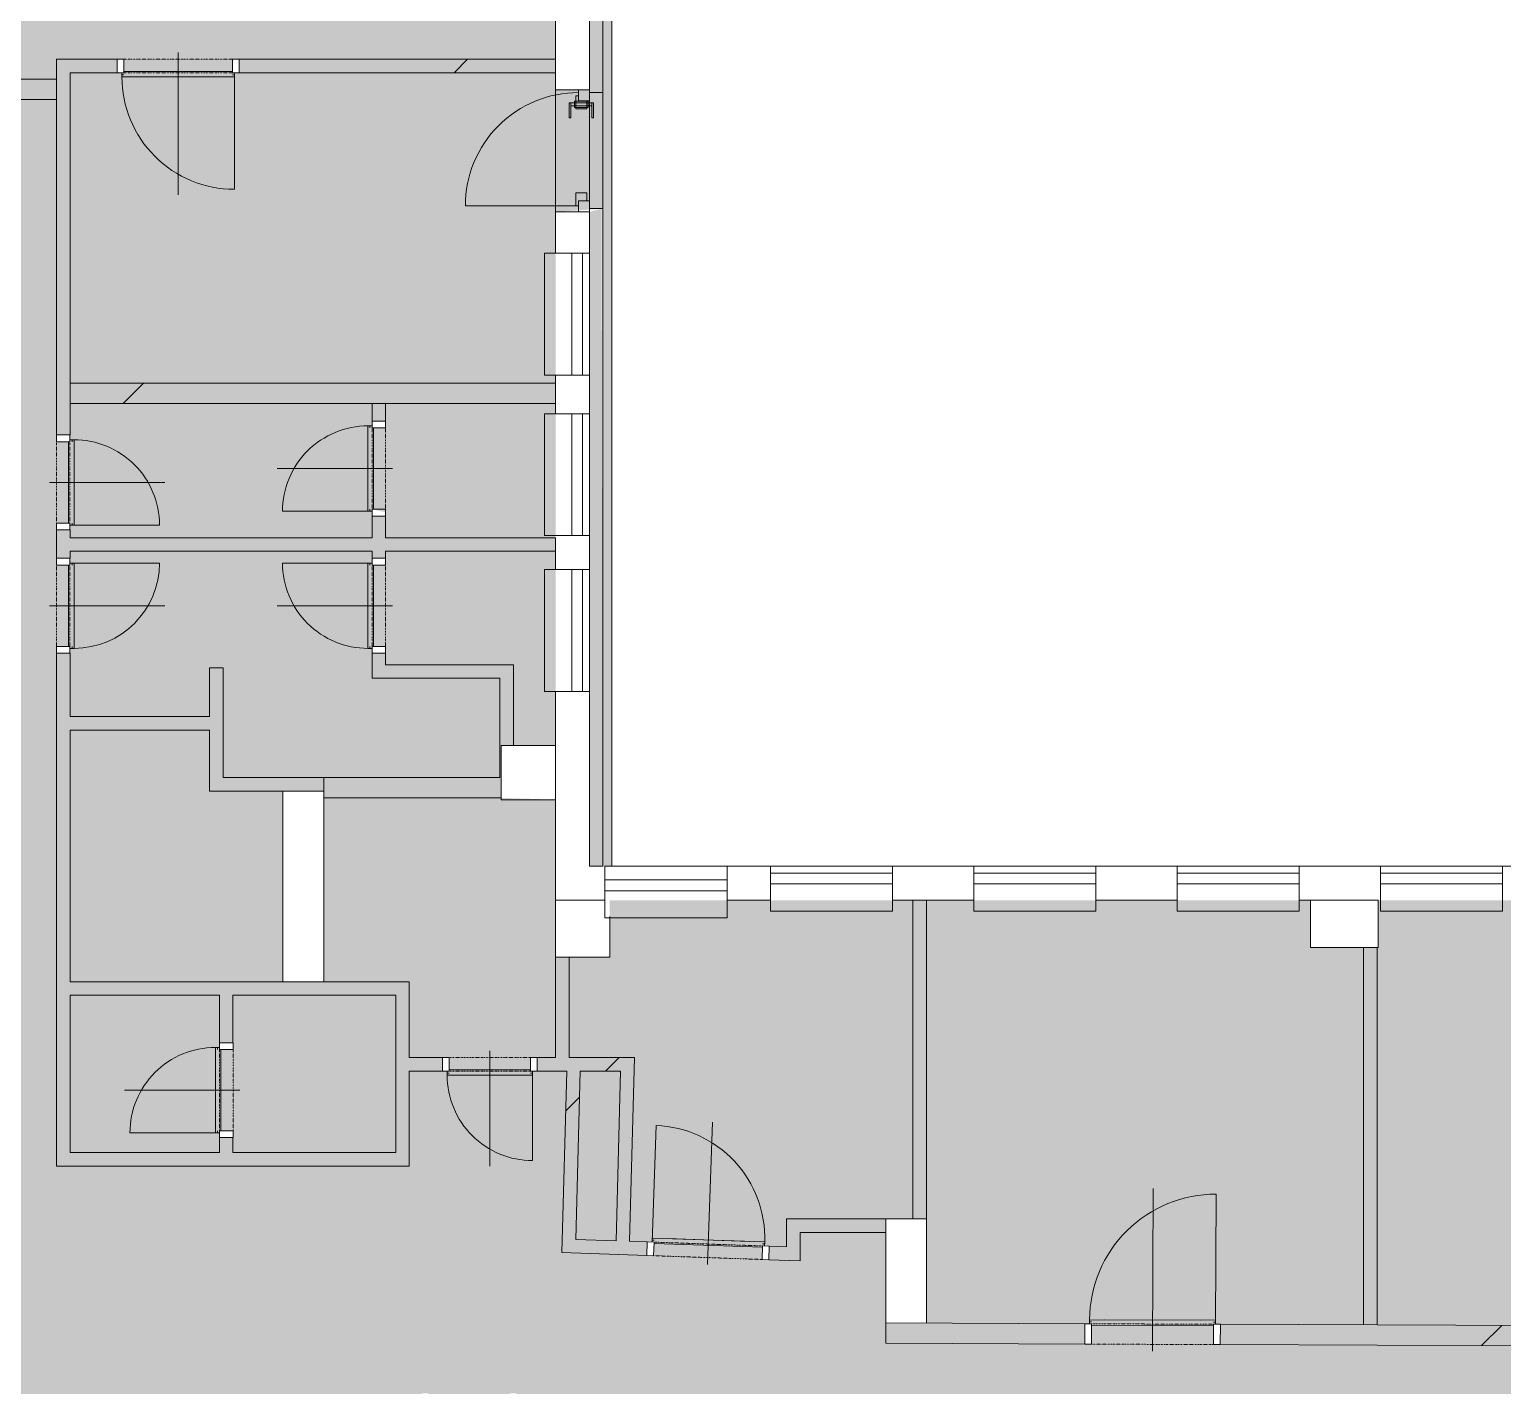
# Model space of a CAD drawing. Header units: millimetres. Extents: x 48671 to 278361, y -45352 to 20466.
# Drawn here: x 148075 to 158940, y -21166 to -11160 of the extents above; entities that cross this region are included whole.
import ezdxf

# ---------------------------------------------------------------- set-up
doc = ezdxf.new("R2010")
doc.units = ezdxf.units.MM
doc.linetypes.add('Čerchovaná se dvěma tečkami', pattern=[2.59, 1, -0.53, 0, -0.53, 0, -0.53])
for name, color, linetype, lineweight in [('A-DETL-GENF', 92, 'Continuous', 13), ('A-DETL-THIN', 151, 'Continuous', 13), ('A-DOOR', 31, 'Continuous', 13), ('A-DOOR-FRAM', 31, 'Continuous', 25), ('A-FLOR', 192, 'Continuous', 13), ('A-FLOR-HRAL', 11, 'Continuous', 13), ('A-GENM', 13, 'Continuous', 13), ('A-GLAZ', 151, 'Continuous', 13), ('A-GLAZ-SILL', 1, 'Continuous', 13), ('A-WALL', 113, 'Continuous', 13), ('A-WALL-PATT', 111, 'Continuous', 35), ('S-COLS', 52, 'Continuous', 13)]:
    doc.layers.add(name, color=color, linetype=linetype, lineweight=lineweight)
pattern_1 = [(45, (128744.6, 0), (-4242.6, 4242.6), [])]

# ---------------------------------------------------------------- blocks, each defined once
blk = doc.blocks.new('DVERE_1k_oblozka - DD03_01_800x1970_koupelna-1549498-Mapka _ závislý 4')
at = {"layer": 'A-DOOR', "lineweight": 9}
for p, q in [((-415, 47), (-415, 907)), ((0, -103), (0, 947)), ((-400, 47), (-450, 47)), ((-450, 47), (-450, -53)), ((415, 77), (-415, 77)), ((-415, 77), (-415, 62)), ((-415, 62), (-400, 62)), ((-400, -53), (-400, 47)), ((-400, 37), (400, 37)), ((305, 77), (-305, 77)), ((400, 62), (415, 62)), ((450, 47), (400, 47)), ((400, 47), (400, -53)), ((415, 62), (415, 77)), ((415, 77), (415, 47)), ((450, -53), (450, 47)), ((-450, -53), (-400, -53)), ((400, -53), (450, -53))]:
    blk.add_line(p, q, dxfattribs=at)
at = {"layer": 'A-DOOR', "linetype": 'Čerchovaná se dvěma tečkami', "lineweight": 9}
for p, q in [((-400, 47), (400, 47)), ((-400, -53), (400, -53))]:
    blk.add_line(p, q, dxfattribs=at)
at = {"layer": 'A-DOOR', "lineweight": 9}
blk.add_arc((-415, 77), 830, 360, 90, dxfattribs=at)
at = {"layer": 'A-DOOR-FRAM', "lineweight": 9}
for p, q in [((-400, 47), (-450, 47)), ((-400, -53), (-400, 47)), ((400, 47), (400, -53)), ((400, 47), (450, 47)), ((-450, -53), (-400, -53)), ((450, -53), (400, -53))]:
    blk.add_line(p, q, dxfattribs=at)
blk = doc.blocks.new('DVERE_1k_oblozka - DD03_01_900x1970_koupelna-1549502-Mapka _ závislý 4')
at = {"layer": 'A-DOOR', "lineweight": 9}
for p, q in [((0, 128), (0, -1072)), ((-500, 78), (-450, 78)), ((-500, -72), (-500, 78)), ((-450, 78), (-450, -72)), ((450, 78), (500, 78)), ((450, -72), (450, 78)), ((500, 78), (500, -72)), ((-450, -72), (-500, -72)), ((-465, -72), (-465, -1032)), ((-465, -87), (-450, -87)), ((-465, -102), (-465, -87)), ((465, -102), (-465, -102)), ((-450, -62), (450, -62)), ((355, -102), (-355, -102)), ((500, -72), (450, -72)), ((450, -87), (465, -87)), ((465, -102), (465, -72)), ((465, -87), (465, -102))]:
    blk.add_line(p, q, dxfattribs=at)
at = {"layer": 'A-DOOR', "linetype": 'Čerchovaná se dvěma tečkami', "lineweight": 9}
for p, q in [((-450, 78), (450, 78)), ((-450, -72), (450, -72))]:
    blk.add_line(p, q, dxfattribs=at)
at = {"layer": 'A-DOOR', "lineweight": 9}
blk.add_arc((-465, -102), 930, 270, 0, dxfattribs=at)
at = {"layer": 'A-DOOR-FRAM', "lineweight": 9}
for p, q in [((-500, 78), (-450, 78)), ((-450, 78), (-450, -72)), ((450, -72), (450, 78)), ((500, 78), (450, 78)), ((-450, -72), (-500, -72)), ((450, -72), (500, -72))]:
    blk.add_line(p, q, dxfattribs=at)
blk = doc.blocks.new('DVERE_1k_oblozka - DD03_01_600x1970_koupelna-1549500-Mapka _ závislý 4')
at = {"layer": 'A-DOOR', "lineweight": 9}
for p, q in [((-315, 47), (-315, 707)), ((0, -103), (0, 747)), ((-300, 47), (-350, 47)), ((-350, 47), (-350, -53)), ((315, 77), (-315, 77)), ((-315, 77), (-315, 62)), ((-315, 62), (-300, 62)), ((-300, -53), (-300, 47)), ((-300, 37), (300, 37)), ((205, 77), (-205, 77)), ((300, 62), (315, 62)), ((350, 47), (300, 47)), ((300, 47), (300, -53)), ((315, 62), (315, 77)), ((315, 77), (315, 47)), ((350, -53), (350, 47)), ((-350, -53), (-300, -53)), ((300, -53), (350, -53))]:
    blk.add_line(p, q, dxfattribs=at)
at = {"layer": 'A-DOOR', "linetype": 'Čerchovaná se dvěma tečkami', "lineweight": 9}
for p, q in [((-300, 47), (300, 47)), ((-300, -53), (300, -53))]:
    blk.add_line(p, q, dxfattribs=at)
at = {"layer": 'A-DOOR', "lineweight": 9}
blk.add_arc((-315, 77), 630, 360, 90, dxfattribs=at)
at = {"layer": 'A-DOOR-FRAM', "lineweight": 9}
for p, q in [((-300, 47), (-350, 47)), ((-300, -53), (-300, 47)), ((300, 47), (300, -53)), ((300, 47), (350, 47)), ((-350, -53), (-300, -53)), ((350, -53), (300, -53))]:
    blk.add_line(p, q, dxfattribs=at)
blk = doc.blocks.new('DVERE_1k_oblozka - DD03_01_600x1970_koupelna-1549499-Mapka _ závislý 4')
at = {"layer": 'A-DOOR', "lineweight": 9}
for p, q in [((-350, 53), (-300, 53)), ((-350, -47), (-350, 53)), ((-300, 53), (-300, -47)), ((0, 103), (0, -747)), ((300, 53), (350, 53)), ((300, -47), (300, 53)), ((350, 53), (350, -47)), ((-300, -47), (-350, -47)), ((-315, -47), (-315, -707)), ((-315, -62), (-300, -62)), ((-315, -77), (-315, -62)), ((315, -77), (-315, -77)), ((-300, -37), (300, -37)), ((205, -77), (-205, -77)), ((350, -47), (300, -47)), ((300, -62), (315, -62)), ((315, -77), (315, -47)), ((315, -62), (315, -77))]:
    blk.add_line(p, q, dxfattribs=at)
at = {"layer": 'A-DOOR', "linetype": 'Čerchovaná se dvěma tečkami', "lineweight": 9}
for p, q in [((-300, 53), (300, 53)), ((-300, -47), (300, -47))]:
    blk.add_line(p, q, dxfattribs=at)
at = {"layer": 'A-DOOR', "lineweight": 9}
blk.add_arc((-315, -77), 630, 270, 0, dxfattribs=at)
at = {"layer": 'A-DOOR-FRAM', "lineweight": 9}
for p, q in [((-350, 53), (-300, 53)), ((-300, 53), (-300, -47)), ((300, -47), (300, 53)), ((350, 53), (300, 53)), ((-300, -47), (-350, -47)), ((300, -47), (350, -47))]:
    blk.add_line(p, q, dxfattribs=at)
blk = doc.blocks.new('DVERE_1k_oblozka - DD03_01_800x1970_koupelna-V85-Mapka _ závislý 4')
at = {"layer": 'A-DOOR', "lineweight": 9}
for p, q in [((-415, 47), (-415, 907)), ((0, -103), (0, 947)), ((-400, 47), (-450, 47)), ((-450, 47), (-450, -53)), ((415, 77), (-415, 77)), ((-415, 77), (-415, 62)), ((-415, 62), (-415, 77)), ((-415, 62), (-400, 62)), ((-400, -53), (-400, 47)), ((-400, 37), (400, 37)), ((305, 77), (-305, 77)), ((400, 62), (415, 62)), ((415, 62), (400, 62)), ((450, 47), (400, 47)), ((400, 47), (400, -53)), ((415, 62), (415, 77)), ((415, 77), (415, 47)), ((450, -53), (450, 47)), ((-450, -53), (-400, -53)), ((400, -53), (450, -53))]:
    blk.add_line(p, q, dxfattribs=at)
at = {"layer": 'A-DOOR', "linetype": 'Čerchovaná se dvěma tečkami', "lineweight": 9}
for p, q in [((-400, 47), (400, 47)), ((-400, -53), (400, -53))]:
    blk.add_line(p, q, dxfattribs=at)
at = {"layer": 'A-DOOR', "lineweight": 9}
blk.add_arc((-415, 77), 830, 360, 90, dxfattribs=at)
at = {"layer": 'A-DOOR-FRAM', "lineweight": 9}
for p, q in [((-400, 47), (-450, 47)), ((-400, -53), (-400, 47)), ((400, 47), (400, -53)), ((400, 47), (450, 47)), ((-450, -53), (-400, -53)), ((450, -53), (400, -53))]:
    blk.add_line(p, q, dxfattribs=at)
blk = doc.blocks.new('OKNO_1k_nadsvetlik - OKNO_1k_nadsvetlik_900 x 1500-1969487-Mapka _ závislý 4')
at = {"layer": 'A-GLAZ', "color": 41, "lineweight": 9}
for p, q in [((-450, 126), (450, 126)), ((-450, 25), (-450, 126)), ((450, 126), (450, 25)), ((450, 25), (-450, 25)), ((-450, 25), (450, 25)), ((-450, -55), (-450, 25)), ((450, 25), (450, -55)), ((450, -55), (-450, -55))]:
    blk.add_line(p, q, dxfattribs=at)
blk = doc.blocks.new('parapet s nosem_vnitní - parapet s nosem_vnitní-1280301-Mapka _ závislý 4')
at = {"layer": 'A-GENM', "color": 41, "lineweight": 9}
for p, q in [((-450, -190), (-450, 0)), ((450, 0), (450, -190)), ((-450, -190), (-450, -200)), ((-450, -200), (450, -200)), ((-450, -200), (450, -200)), ((450, -200), (450, -190))]:
    blk.add_line(p, q, dxfattribs=at)
blk = doc.blocks.new('OKNO_1k_nadsvetlik - OKNO_1k_nadsvetlik_900 x 1500-1969459-Mapka _ závislý 4')
at = {"layer": 'A-GLAZ', "lineweight": 9}
for p, q in [((-450, 126), (450, 126)), ((-450, 75), (-450, 126)), ((450, 126), (450, 75)), ((450, 75), (-450, 75)), ((-450, 75), (450, 75)), ((-450, -5), (-450, 75)), ((450, 75), (450, -5)), ((450, -5), (-450, -5))]:
    blk.add_line(p, q, dxfattribs=at)
blk = doc.blocks.new('parapet s nosem_vnitní - parapet s nosem_vnitní-V90-Mapka _ závislý 4')
at = {"layer": 'A-GENM', "lineweight": 9}
for p, q in [((-450, -190), (-450, 0)), ((450, 0), (450, -190)), ((-450, -190), (-450, -200)), ((-450, -200), (450, -200)), ((-450, -200), (450, -200)), ((450, -200), (450, -190))]:
    blk.add_line(p, q, dxfattribs=at)
blk = doc.blocks.new('OKNO_dvere vchod_1k_nadsvetlik - vstupni dvere 1100_2435 2-1384119-Mapka _ závislý 4')
at = {"layer": 'A-GLAZ', "lineweight": 9}
for p, q in [((-995, -45), (-995, 790)), ((-347, 25), (-237, 25)), ((-237, 25), (-347, 25)), ((-347, 25), (-347, 12)), ((-347, 12), (-347, 25)), ((-347, 12), (-237, 12)), ((-237, 12), (-347, 12)), ((-257, 12), (-257, -142)), ((-237, 12), (-257, 12)), ((-237, 12), (-257, 12)), ((-237, 25), (-237, 12)), ((-237, 25), (-237, 12)), ((-237, -142), (-237, 12)), ((-1040, -45), (-960, -45)), ((-1040, -125), (-1040, -45)), ((-995, -25), (-900, -25)), ((-995, -45), (-995, -25)), ((-960, -45), (-995, -45)), ((-960, -105), (-960, -45)), ((-960, -45), (-960, -125)), ((-900, -105), (-960, -105)), ((-900, -25), (-900, -105)), ((-280, -25), (-185, -25)), ((-280, -105), (-280, -25)), ((-220, -105), (-280, -105)), ((-270, -15), (-270, -115)), ((-224, -15), (-270, -15)), ((-224, -15), (-270, -15)), ((-224, -15), (-270, -15)), ((-224, -15), (-270, -15)), ((-251, -15), (-243, -15)), ((-251, -15), (-243, -15)), ((-224, -115), (-224, -15)), ((-224, -44), (-224, -15)), ((-185, -45), (-220, -45)), ((-220, -45), (-220, -105)), ((-220, -45), (-140, -45)), ((-220, -125), (-220, -45)), ((-185, -25), (-185, -45)), ((-140, -45), (-140, -125)), ((-960, -125), (-1040, -125)), ((-347, -142), (-237, -142)), ((-237, -142), (-347, -142)), ((-347, -155), (-347, -142)), ((-347, -142), (-347, -155)), ((-347, -155), (-237, -155)), ((-237, -155), (-347, -155)), ((-270, -115), (-224, -115)), ((-270, -115), (-224, -115)), ((-270, -115), (-224, -115)), ((-270, -115), (-224, -115)), ((-257, -142), (-237, -142)), ((-257, -142), (-237, -142)), ((-243, -115), (-251, -115)), ((-243, -115), (-251, -115)), ((-237, -142), (-237, -155)), ((-237, -142), (-237, -155)), ((-140, -125), (-220, -125))]:
    blk.add_line(p, q, dxfattribs=at)
blk.add_arc((-995, -45), 835, 360, 90, dxfattribs=at)
at = {"layer": 'A-GLAZ-SILL', "lineweight": 9}
blk.add_line((-1040, 125), (-140, 125), dxfattribs=at)
blk = doc.blocks.new('OKNO_1k - OKNO_1k_900x1000-2034286-Mapka _ závislý 4')
at = {"layer": 'A-GLAZ', "lineweight": 9}
for p, q in [((-450, 126), (450, 126)), ((-450, 75), (-450, 126)), ((450, 126), (450, 75)), ((450, 75), (-450, 75)), ((-450, 75), (450, 75)), ((-450, -5), (-450, 75)), ((450, 75), (450, -5)), ((450, -5), (-450, -5))]:
    blk.add_line(p, q, dxfattribs=at)
blk = doc.blocks.new('Typ horního madla - Horní madlo_Vnitřní_-1833894-Mapka _ závislý 4')
at = {"layer": 'A-FLOR-HRAL', "lineweight": 9}
for p, q in [((16960, -20763), (16910, -20763)), ((16910, -20763), (16910, -21257)), ((16960, -20763), (16960, -21233)), ((16910, -21257), (16960, -21233)), ((16910, -21257), (16910, -21323)), ((16960, -21233), (16960, -21323)), ((16910, -21323), (16910, -22382)), ((16960, -21323), (16960, -22332)), ((16960, -22332), (18116, -22332)), ((18116, -22332), (21756, -22332)), ((21756, -22332), (21756, -22382)), ((16910, -22382), (18116, -22382)), ((18116, -22382), (21756, -22382))]:
    blk.add_line(p, q, dxfattribs=at)
blk = doc.blocks.new('Typ horního madla - Horní madlo_Vnitřní_-1833909-Mapka _ závislý 4')
at = {"layer": 'A-FLOR-HRAL', "lineweight": 9}
for p, q in [((17969, -20763), (17919, -20763)), ((17919, -20786), (17969, -20763)), ((17919, -20763), (17919, -20786)), ((17919, -20786), (17919, -21248)), ((17969, -20763), (17969, -21248)), ((17969, -20763), (17969, -20763)), ((17919, -21248), (17919, -21373)), ((17969, -21248), (17969, -21323)), ((17919, -21373), (18116, -21373)), ((17969, -21323), (18116, -21323)), ((18116, -21323), (21756, -21323)), ((18116, -21373), (21756, -21373)), ((21756, -21323), (21756, -21373))]:
    blk.add_line(p, q, dxfattribs=at)
blk = doc.blocks.new('Betonový pravoúhlý sloup - 400 x 420mm-2278915-Mapka _ závislý 4')
at = {"layer": 'S-COLS', "lineweight": 9}
h = blk.add_hatch(dxfattribs=at)
h.set_pattern_fill('FP_239', color=256, style=0, pattern_type=2)
h.set_pattern_definition([(45, (-23410, 17795), (-7184.2, 7184.2), []), (45, (-20537, 17795), (-7184.2, 7184.2), []), (45, (-14789, 17795), (-4310.5, 10058), [4064, -2032, 67, -1965])])
h.paths.add_polyline_path([(165, -210), (200, -210), (200, 85), (165, 90), (165, 210), (-200, 210), (-200, -210), (140, -210)])
for p, q in [((165, 210), (-200, 210)), ((-200, 210), (-200, -210)), ((200, -210), (200, 90)), ((-200, -210), (200, -210))]:
    blk.add_line(p, q, dxfattribs=at)
blk = doc.blocks.new('Betonový čtvercový sloup - 400 x 400-V192-Mapka _ závislý 4')
at = {"layer": 'S-COLS', "lineweight": 9}
h = blk.add_hatch(dxfattribs=at)
h.set_pattern_fill('FP_240', color=256, style=0, pattern_type=2)
h.set_pattern_definition([(45, (-23010, 16643), (-7184.2, 7184.2), []), (45, (-20137, 16643), (-7184.2, 7184.2), []), (45, (-14389, 16643), (-4310.5, 10058), [4064, -2032, 67, -1965])])
h.paths.add_polyline_path([(-200, -200), (200, -200), (200, 200), (-200, 200)])
for p, q in [((200, 200), (-200, 200)), ((-200, 200), (-200, -200)), ((200, -200), (200, 200)), ((-200, -200), (200, -200))]:
    blk.add_line(p, q, dxfattribs=at)
blk = doc.blocks.new('Betonový pravoúhlý sloup - 350 x 500mm-V193-Mapka _ závislý 4')
at = {"layer": 'S-COLS', "lineweight": 9}
h = blk.add_hatch(dxfattribs=at)
h.set_pattern_fill('FP_241', color=256, style=0, pattern_type=2)
h.set_pattern_definition([(315, (17760, 29029), (7184.2, 7184.2), []), (315, (17760, 26155), (7184.2, 7184.2), []), (315, (17760, 20408), (10058, 4310.5), [4064, -2032, 67, -1965])])
h.paths.add_polyline_path([(-175, -250), (175, -250), (175, 250), (-175, 250)])
for p, q in [((175, 250), (-175, 250)), ((-175, 250), (-175, -250)), ((175, -250), (175, 250)), ((-175, -250), (175, -250))]:
    blk.add_line(p, q, dxfattribs=at)

msp = doc.modelspace()

# ---------------------------------------------------------------- hatches: boundary and pattern name
at = {"layer": 'A-DETL-GENF', "lineweight": 9}
h = msp.add_hatch(color=1, dxfattribs=at)
h.paths.add_polyline_path([(127459.2, -28962.3), (127459.2, -27933.8), (127289.2, -27933.8), (127289.2, -28962.3)])
h.paths.add_polyline_path([(135865.3, -28962.3), (139814.2, -28962.3), (139814.2, -27933.8), (133554.2, -27933.8), (133554.2, -27115.5), (133694.2, -27115.5), (133694.2, -26157.5), (127539.2, -26157.5), (127539.2, -27300), (127994.2, -27300), (127994.2, -27933.8), (127709.2, -27933.8), (127709.2, -28962.3), (131757.9, -28962.3)])
h.paths.add_polyline_path([(140114.2, -28962.3), (145503.9, -28962.3), (145503.9, -27933.8), (140114.2, -27933.8), (140114.2, -28347)])
h.paths.add_polyline_path([(173786.7, -17205.8), (173786.7, -17200.8), (173486.7, -17205.8)])
h.paths.add_polyline_path([(170778.7, -17205.8), (169969.1, -17205.8), (169969.1, -17625.8), (169569.1, -17625.8), (169569.1, -17205.8), (167824.1, -17205.8), (167824.1, -16585.8), (168224.1, -16585.8), (168224.1, -16955.8), (170856.7, -16955.8), (170856.7, -16555.8), (171256.7, -16555.8), (171256.7, -16955.8), (171098.7, -17200.8), (170778.7, -17200.8)])
h.paths.add_polyline_path([(171098.7, -17205.8), (171098.7, -17520.8), (170778.7, -17520.8), (170778.7, -17205.8), (170856.7, -17205.8)])
h.paths.add_polyline_path([(162563.2, -28812.5), (163587.9, -28812.5), (163587.9, -28514.7), (163687.9, -28514.7), (163687.9, -27156.7), (170008.2, -27156.7), (170008.2, -22765.8), (169593.2, -22765.8), (169593.2, -22732.3), (169503.6, -22732.3), (169503.6, -22382.3), (170008.2, -22365.8), (170008.2, -19232.3), (170258.2, -19232.3), (170258.2, -19829.6), (172348.2, -19829.6), (172348.2, -19579.6), (172398.2, -19579.6), (172398.2, -19829.6), (173198.2, -19829.6), (173198.2, -19579.6), (173248.2, -19579.6), (173248.2, -19829.6), (177481.7, -19829.6), (177481.7, -17205.8), (176534.2, -17205.8), (176534.2, -17500.8), (176234.2, -17500.8), (176234.2, -17205.8), (173786.7, -17205.8), (173786.7, -17500.8), (173486.7, -17500.8), (173486.7, -17205.8), (171101.9, -17200.8), (171256.7, -16955.8), (176831.7, -16955.8), (176831.7, -16583.6), (177231.7, -16583.6), (177231.7, -10920.5), (176831.7, -10920.5), (176831.7, -10523.2), (171244.7, -10563.9), (171244.7, -10951), (170827.4, -10951.7), (170824.7, -10563.9), (170673.9, -10561), (170672.7, -10384.9), (169572.7, -10392.4), (169572.7, -10572.4), (167503.9, -10577.1), (167502.8, -10406.4), (167452.7, -10392.4), (167452.3, -10372.1), (165802.5, -10372.1), (165802.3, -10417.9), (165752.8, -10418.2), (165754, -10598.2), (162231.7, -10622.1), (162231.7, -11022.1), (161831.7, -11022.1), (161831.7, -16631.1), (162251.7, -16631.1), (162251.7, -17172.1), (161831.7, -17172.1), (161831.7, -17584.7), (158023.6, -17584.7), (158023.6, -17934.7), (157523.6, -17934.7), (157523.6, -17584.7), (152354.9, -17584.7), (152354.9, -18004.7), (151954.9, -18004.7), (151954.9, -16843.3), (151554.9, -16829.6), (151554.9, -16443.3), (151954.9, -16443.3), (151954.9, -12505.8), (152294.7, -12483.4), (152304.9, -12480.8), (152304.9, -17334.7), (152369.9, -17334.7), (152369.9, -4240.9), (152304.9, -4240.9), (152294.7, -11623.8), (152204.9, -11605.8), (151954.9, -11605.8), (151954.9, -10845.8), (151619.9, -10845.8), (151619.9, -10445.8), (151954.9, -10445.8), (151954.9, -4686.1), (151619.9, -4686.1), (151619.9, -4286.1), (151954.9, -4286.1), (151954.9, -4240.9), (145547.3, -4240.9), (145547.3, -4286.1), (145872.3, -4286.1), (145872.3, -4686.1), (145547.3, -4686.1), (145547.3, -10445.8), (145872.3, -10445.8), (145872.3, -10845.8), (145547.3, -10845.8), (145547.3, -16143.3), (145972.1, -16143.3), (145972.1, -16843.3), (145572.1, -16843.3), (145572.1, -16443.3), (139976.7, -16443.3), (139972.7, -16843.3), (139576.7, -16843.3), (139576.7, -16443.3), (134001.7, -16443.3), (134001.7, -16143.3), (134837.4, -16140.2), (134837.4, -15478.3), (135177.4, -15478.3), (135177.4, -9908.2), (134767.4, -9908.2), (134767.4, -9358.2), (135177.4, -9358.2), (135177.4, -6966.2), (134747.4, -6966.2), (134747.4, -6451.2), (135177.4, -6451.2), (135177.4, -886.8), (134644.6, -886.8), (134644.6, -431.8), (129192.4, -431.8), (129192.4, -871.8), (128757.4, -890.9), (128757.4, -6443.2), (129177.4, -6443.2), (129177.4, -6963.2), (128757.4, -6963.2), (128757.4, -9340.2), (129192.4, -9340.2), (129192.4, -9908.2), (128757.4, -9908.2), (128757.4, -14351.8), (128402.4, -14357.8), (128402.4, -15446.9), (128426.4, -15451.8), (128427.4, -15451.8), (129212.4, -15451.8), (129212.4, -16130), (131505.5, -16130), (131505.5, -15402.4), (131960.5, -15402.4), (131960.5, -16140), (132050.5, -16143.3), (132050.5, -16430), (127954.2, -16430), (127954.2, -16830), (127539.2, -16830), (127539.2, -21265), (127954.2, -21265), (127954.2, -21665), (127539.2, -21665), (127558.8, -25857.5), (133994.2, -25857.5), (133994.2, -27683.8), (139594.2, -27683.8), (139594.2, -27206.6), (139994.2, -27206.6), (139994.2, -27683.8), (145591.1, -27683.8), (145591.1, -27206.6), (145991.1, -27206.6), (145991.1, -24339.4), (146241.1, -24339.4), (146241.1, -25069.4), (146781.1, -25069.4), (146781.1, -25319.4), (147681.1, -25319.4), (147681.1, -25069.4), (149871.1, -25069.4), (149871.1, -25319.4), (150756.1, -25319.4), (150771.1, -25069.4), (151347.1, -25069.4), (151347.1, -22482.5), (151697.1, -22482.5), (151697.1, -22392.5), (152097.1, -22392.5), (152097.1, -22812.5), (151697.1, -22812.5), (151697.1, -28412.5), (152042.1, -28412.5), (152042.1, -28812.5), (157593.4, -28812.5), (157593.4, -28417.5), (157993.4, -28417.5), (157993.4, -28812.5), (160587.9, -28812.5)])
h.paths.add_polyline_path([(160587.9, -24342.5), (160487.9, -24342.5), (160509.5, -24292.5), (160587.9, -24292.5)])
h.paths.add_polyline_path([(139994.2, -24274.3), (139894.2, -24274.3), (139894.2, -24224.3), (139994.2, -24224.3)])
h.paths.add_polyline_path([(160487.9, -23492.5), (160509.5, -23442.5), (160587.9, -23442.5), (160587.9, -23492.5), (160509.5, -23492.5)])
h.paths.add_polyline_path([(139994.2, -23424.3), (139894.2, -23424.3), (139894.2, -23374.3), (139994.2, -23374.3)])
h.paths.add_polyline_path([(155911.1, -22812.5), (155861.1, -22812.5), (155861.1, -22712.5), (155911.1, -22712.5)])
h.paths.add_polyline_path([(159137.9, -22812.5), (159137.9, -22712.5), (159187.9, -22712.5), (159187.9, -22812.5)])
h.paths.add_polyline_path([(153141.1, -22812.5), (153091.1, -22812.5), (153091.1, -22712.5), (153141.1, -22712.5)])
h.paths.add_polyline_path([(160657.9, -22812.5), (160657.9, -22712.5), (160707.9, -22712.5), (160707.9, -22812.5)])
h.paths.add_polyline_path([(156711.1, -22812.5), (156711.1, -22712.5), (156761.1, -22712.5), (156761.1, -22812.5)])
h.paths.add_polyline_path([(161557.9, -22812.5), (161507.9, -22812.5), (161507.9, -22712.5), (161557.9, -22712.5)])
h.paths.add_polyline_path([(158287.9, -22812.5), (158287.9, -22712.5), (158337.9, -22712.5), (158337.9, -22812.5)])
h.paths.add_polyline_path([(152291.1, -22812.5), (152241.1, -22812.5), (152241.1, -22712.5), (152291.1, -22712.5)])
h.paths.add_polyline_path([(145991.1, -22802.5), (145653.9, -22802.5), (145653.9, -22382.5), (146053.9, -22382.5), (146053.9, -22802.5)])
h.paths.add_polyline_path([(163932.9, -22732.3), (163432.9, -22732.3), (163432.9, -22382.3), (163932.9, -22382.3), (163932.9, -22532.3)])
h.paths.add_polyline_path([(162535.4, -22719.8), (162535.4, -22544.8), (162760.4, -22544.8), (162760.4, -22719.8)])
h.paths.add_polyline_path([(158023.6, -22712.5), (157523.6, -22712.5), (157523.6, -22362.5), (158023.6, -22362.5)])
h.paths.add_polyline_path([(165067.2, -22532.3), (165017.2, -22532.3), (165017.2, -22382.3), (165067.2, -22382.3)])
h.paths.add_polyline_path([(164167.2, -22532.3), (164167.2, -22382.3), (164217.2, -22382.3), (164217.2, -22532.3)])
h.paths.add_polyline_path([(130743.6, -22425), (130643.6, -22425), (130643.6, -22375), (130743.6, -22375)])
h.paths.add_polyline_path([(133554.2, -21665), (133554.2, -21265), (133994.2, -21265), (133994.2, -21665), (133694.2, -21665)])
h.paths.add_polyline_path([(139295.4, -21599.6), (139295.4, -21499.6), (139345.4, -21499.6), (139345.4, -21599.6)])
h.paths.add_polyline_path([(136215.4, -21599.6), (136215.4, -21499.6), (136265.4, -21499.6), (136265.4, -21599.6)])
h.paths.add_polyline_path([(138495.4, -21599.6), (138445.4, -21599.6), (138445.4, -21499.6), (138495.4, -21499.6), (138495.4, -21562)])
h.paths.add_polyline_path([(135365.4, -21599.6), (135365.4, -21499.6), (135415.4, -21499.6), (135415.4, -21599.6)])
h.paths.add_polyline_path([(130743.6, -21575), (130643.6, -21575), (130643.6, -21525), (130743.6, -21534.3)])
h.paths.add_polyline_path([(140112.4, -21562), (139612.4, -21562), (139612.4, -21212), (140112.4, -21212), (140112.4, -21534.3)])
h.paths.add_polyline_path([(132344.2, -21415), (132344.2, -21265), (132394.2, -21265), (132394.2, -21415)])
h.paths.add_polyline_path([(133244.2, -21415), (133194.2, -21415), (133194.2, -21265), (133244.2, -21265)])
h.paths.add_polyline_path([(150967.1, -21322.5), (150967.1, -21222.5), (151017.1, -21222.5), (151017.1, -21322.5)])
h.paths.add_polyline_path([(151667.1, -21322.5), (151617.1, -21322.5), (151617.1, -21222.5), (151667.1, -21222.5)])
h.paths.add_polyline_path([(132050.5, -20900), (131900.5, -20900), (131900.5, -20850), (132050.5, -20850)])
h.paths.add_polyline_path([(160749.2, -20879.4), (160699.2, -20879.2), (160699.8, -20729.2), (160749.8, -20729.2)])
h.paths.add_polyline_path([(159799.2, -20875.6), (159749.2, -20863.9), (159749.8, -20725.4), (159799.8, -20725.4), (159799.2, -20863.9)])
h.paths.add_polyline_path([(156858.3, -20863.9), (156808.3, -20863.7), (156808.9, -20713.7), (156858.9, -20713.9), (156858.3, -20863.7)])
h.paths.add_polyline_path([(155908.3, -20860.1), (155858.3, -20859.9), (155858.9, -20709.9), (155908.9, -20710.1), (155908.3, -20859.9)])
h.paths.add_polyline_path([(154690.8, -20705.3), (154390.8, -20704.1), (154390.8, -19936.3), (154690.8, -19936.3), (154690.8, -20036.3)])
h.paths.add_polyline_path([(153528, -20237.4), (153478.1, -20235.7), (153481.6, -20135.8), (153531.5, -20137.5), (153528.1, -20235.7)])
h.paths.add_polyline_path([(152678.6, -20207.8), (152628.6, -20206), (152632.1, -20106.1), (152682, -20107.8), (152678.6, -20206)])
h.paths.add_polyline_path([(131900.5, -20050), (131900.5, -20000), (132050.5, -20000), (132050.5, -20050)])
h.paths.add_polyline_path([(136514.6, -19675.3), (136514, -19525.3), (136564, -19525.3), (136564.6, -19675.1)])
h.paths.add_polyline_path([(137364.6, -19672.1), (137364, -19522.1), (137414, -19522.1), (137414.6, -19671.9)])
h.paths.add_polyline_path([(140730.4, -19659.3), (140730.4, -19509.3), (140779.8, -19509.2), (140779.8, -19659.2)])
h.paths.add_polyline_path([(141580.4, -19656.1), (141580.4, -19506.1), (141629.8, -19505.9), (141629.8, -19655.9)])
h.paths.add_polyline_path([(142279.9, -19543.3), (142279.9, -19143.3), (142579.9, -19143.3), (142579.9, -19543.3)])
h.paths.add_polyline_path([(149576.1, -19336.3), (149476.1, -19336.3), (149476.1, -19286.3), (149576.1, -19286.3)])
h.paths.add_polyline_path([(168848.2, -19232.3), (168798.2, -19232.3), (168798.2, -19132.3), (168848.2, -19132.3)])
h.paths.add_polyline_path([(169698.2, -19232.3), (169648.2, -19232.3), (169648.2, -19132.3), (169698.2, -19132.3)])
h.paths.add_polyline_path([(146651.8, -19013.3), (146601.8, -19013.3), (146601.8, -18913.3), (146651.8, -18913.3)])
h.paths.add_polyline_path([(144829.9, -19013.3), (144779.9, -19013.3), (144779.9, -18913.3), (144829.9, -18913.3)])
h.paths.add_polyline_path([(145751.8, -19013.3), (145751.8, -18913.3), (145801.8, -18913.3), (145801.8, -19013.3)])
h.paths.add_polyline_path([(144079.9, -19013.3), (144029.9, -19013.3), (144029.9, -18913.3), (144079.9, -18913.3)])
h.paths.add_polyline_path([(151170.8, -18846.3), (151120.8, -18846.3), (151120.8, -18746.3), (151170.8, -18746.3)])
h.paths.add_polyline_path([(151770.8, -18846.3), (151770.8, -18746.3), (151820.8, -18746.3), (151820.8, -18846.3)])
h.paths.add_polyline_path([(149476.1, -18686.3), (149476.1, -18636.3), (149576.1, -18636.3), (149576.1, -18686.3)])
h.paths.add_polyline_path([(150244.9, -18186.3), (149944.9, -18186.3), (149944.9, -16779.6), (150244.9, -16779.6), (150244.9, -18128)])
h.paths.add_polyline_path([(163549.8, -17972.1), (163549.8, -17272.1), (163959.8, -17272.1), (163959.8, -17972.1), (163798.3, -17972.1)])
h.paths.add_polyline_path([(162659.8, -17272.1), (162609.8, -17272.1), (162609.8, -17172.1), (162659.8, -17172.1)])
h.paths.add_polyline_path([(163509.8, -17272.1), (163459.8, -17272.1), (163459.8, -17172.1), (163509.8, -17172.1)])
h.paths.add_polyline_path([(176234.2, -17205.8), (176540.9, -17200.8), (176534.2, -17200.8), (176234.2, -17200.8)])
h.paths.add_polyline_path([(133566.7, -16843.3), (133566.7, -16143.3), (133916.7, -16143.3), (133901.7, -16843.3), (133811.6, -16843.3)])
h.paths.add_polyline_path([(148274, -15761.9), (148274, -15711.9), (148374, -15711.9), (148374, -15761.9)])
h.paths.add_polyline_path([(150701.5, -15761.9), (150601.5, -15761.9), (150601.5, -15711.9), (150701.5, -15711.9)])
h.paths.add_polyline_path([(132060.4, -15384.9), (131960.4, -15384.9), (131960.5, -15334.9), (132060.4, -15334.9)])
h.paths.add_polyline_path([(150601.5, -15111.9), (150601.5, -15061.9), (150701.5, -15061.9), (150701.5, -15111.9)])
h.paths.add_polyline_path([(148274, -15111.9), (148274, -15061.9), (148374, -15061.9), (148374, -15111.9)])
h.paths.add_polyline_path([(148374, -14851.9), (148274, -14851.9), (148274, -14801.9), (148374, -14801.9)])
h.paths.add_polyline_path([(150701.5, -14750.1), (150601.5, -14750.1), (150601.5, -14700.1), (150701.5, -14721.7)])
h.paths.add_polyline_path([(132060.4, -14534.9), (131960.4, -14534.9), (131960.4, -14484.9), (132060.4, -14484.9)])
h.paths.add_polyline_path([(148374, -14201.9), (148274, -14201.9), (148274, -14151.9), (148374, -14151.9)])
h.paths.add_polyline_path([(150701.5, -14100.1), (150601.5, -14100.1), (150601.5, -14050.1), (150701.5, -14050.1)])
h.paths.add_polyline_path([(167824.1, -13752.1), (167674.1, -13752.1), (167674.1, -13702.1), (167824.1, -13702.1)])
h.paths.add_polyline_path([(167674.1, -12902.1), (167674.1, -12852.1), (167824.1, -12852.1), (167824.1, -12902.1)])
h.paths.add_polyline_path([(167944.1, -12689.7), (167944.1, -12589.7), (167993.7, -12589.4), (167993.7, -12689.4)])
h.paths.add_polyline_path([(168594.1, -12686.6), (168593.7, -12586.6), (168643.7, -12586.6), (168644.1, -12686.3)])
h.paths.add_polyline_path([(171158.5, -12047.2), (171158, -11997.2), (171258, -11997.2), (171244.7, -12046.4)])
h.paths.add_polyline_path([(149621.7, -11479.2), (149571.7, -11479.2), (149571.7, -11379.2), (149621.7, -11379.2)])
h.paths.add_polyline_path([(148721.7, -11479.2), (148721.7, -11379.2), (148771.7, -11379.2), (148771.7, -11479.2)])
h.paths.add_polyline_path([(171150.6, -11197.2), (171158, -11147.2), (171250.1, -11147.2), (171244.7, -11196.4), (171158, -11197.2)])
h.paths.add_polyline_path([(133357.4, -11177.1), (133357.4, -11127.1), (133457.2, -11126.7), (133454.4, -11176.7)])
h.paths.add_polyline_path([(168224.1, -10977.1), (167824.1, -10977.1), (167824.1, -10577.1), (168224.1, -10584.2)])
h.paths.add_polyline_path([(133354.6, -10327.1), (133354.6, -10277.1), (133454.4, -10276.7), (133454.4, -10326.7)])
h.paths.add_polyline_path([(133340.4, -6045), (133340.4, -5995), (133440.2, -5994.7), (133440.2, -6044.7)])
h.paths.add_polyline_path([(133337.6, -5195), (133337.6, -5145), (133437.4, -5144.7), (133437.4, -5194.7)])
h.paths.add_polyline_path([(133687.4, -3625), (133637.4, -3625), (133637.4, -3525), (133687.4, -3525)])
h.paths.add_polyline_path([(134537.4, -3625), (134487.4, -3625), (134487.4, -3525), (134537.4, -3525)])
at = {"layer": 'A-WALL-PATT', "lineweight": 9}
h = msp.add_hatch(dxfattribs=at)
h.set_pattern_fill('FP_153', color=256, angle=45, style=0, pattern_type=2)
h.set_pattern_definition([(135, (152205, -7862), (-5747.4, -5747.4), []), (90, (149513, 1296), (-5747.4, 5747.4), [1016, -10478.7]), (135, (149513, 2312), (-5747.4, -5747.4), [1016, -7112]), (180, (148794.3, 3030.6), (-5747.4, -5747.4), [1016, -10478.7]), (225, (147778, 3031), (5747.4, -5747.4), [1016, -7112]), (90, (147060, 1296), (-5747.4, 5747.4), [1016, -10478.7]), (135, (147778, 578), (-5747.4, -5747.4), [1016, -7112]), (180, (148794.3, 578), (-5747.4, -5747.4), [1016, -10478.7]), (225, (149513, 1296), (5747.4, -5747.4), [1016, -7112]), (135, (146131, 3959.5), (-5747.4, -5747.4), [2032, -6096])])
h.paths.add_polyline_path([(151954.9, -17584.7), (152204.9, -17584.7), (152204.9, -16045.1), (151954.9, -16045.1), (151954.9, -17334.7)])
h.paths.add_polyline_path([(152074.9, -15145.1), (152204.9, -15145.1), (152204.9, -14895.1), (151954.9, -14910.1), (151969.4, -15145.1), (151979.1, -15145.1)])
h.paths.add_polyline_path([(152050, -13995.1), (152204.9, -13995.1), (152204.9, -13710.1), (151954.9, -13710.1), (151954.9, -13995.1)])
h.paths.add_polyline_path([(152173.3, -12810.1), (152204.9, -12810.1), (152204.9, -12505.8), (151954.9, -12505.8), (151954.9, -12810.1), (152154.9, -12810.1)])
h.paths.add_polyline_path([(152124.9, -11605.8), (152204.9, -11605.8), (152204.9, -10295.8), (151954.9, -10295.8), (151954.9, -11605.8)])
h.paths.add_polyline_path([(152074.9, -8195.8), (152204.9, -8195.8), (152204.9, -7595.8), (151954.9, -7595.8), (151954.9, -8195.8), (152045.5, -8195.8)])
h.paths.add_polyline_path([(152154.9, -5495.8), (152204.9, -5495.8), (152204.9, -3886.1), (151960.2, -3886.1), (151954.9, -5495.8), (152154.2, -5495.8)])
h = msp.add_hatch(color=41, dxfattribs=at)
h.paths.add_polyline_path([(152304.9, -17334.7), (152294.7, -12483.4), (152204.9, -12505.8), (152205.9, -17334.7), (152294.7, -17334.7)])
h.paths.add_polyline_path([(152304.9, -11625.8), (152294.7, -4236.1), (152204.9, -4236.1), (152205.9, -11605.8), (152294.7, -11623.8)])
h = msp.add_hatch(dxfattribs=at)
h.set_pattern_fill('FP_145', color=256, style=0, pattern_type=2)
h.set_pattern_definition(pattern_1)
h.paths.add_polyline_path([(150241.1, -11479.2), (151954.9, -11479.2), (151954.9, -11379.2), (149621.7, -11379.2), (149621.7, -11479.2)])
h.paths.add_polyline_path([(148721.7, -11479.2), (148721.7, -11379.2), (148274, -11379.2), (148274, -11479.2), (148374, -11479.2)])
h = msp.add_hatch(dxfattribs=at)
h.set_pattern_fill('FP_145', color=256, style=0, pattern_type=2)
h.set_pattern_definition(pattern_1)
h.paths.add_polyline_path([(150701.5, -13920.1), (151954.9, -13920.1), (151954.9, -13770.1), (148374, -13770.1), (148374, -13920.1), (150601.5, -13920.1)])
h = msp.add_hatch(dxfattribs=at)
h.set_pattern_fill('FP_200', color=256, angle=45, style=0, pattern_type=2)
h.set_pattern_definition([(135, (150245, -14609), (-5747, -5747), []), (90, (147553, -5451.3), (-5747.4, 5747.4), [1016, -10478.7]), (135, (147553, -4435), (-5747.4, -5747.4), [1016, -7112]), (180, (146834.3, -3717), (-5747.4, -5747.4), [1016, -10478.7]), (225, (145818, -3717), (5747.4, -5747.4), [1016, -7112]), (90, (145100, -5451.3), (-5747.4, 5747.4), [1016, -10478.7]), (135, (145818, -6170), (-5747.4, -5747.4), [1016, -7112]), (180, (146834.3, -6170), (-5747.4, -5747.4), [1016, -10478.7]), (225, (147553, -5451), (5747.4, -5747.4), [1016, -7112]), (135, (144171, -2788), (-5747.4, -5747.4), [2032, -6096])])
h.paths.add_polyline_path([(150244.9, -18186.3), (150241.1, -16779.6), (149944.9, -16779.6), (149944.9, -18186.3), (150241.1, -18186.3)])
h = msp.add_hatch(dxfattribs=at)
h.set_pattern_fill('FP_158', color=256, angle=45, style=0, pattern_type=2)
h.set_pattern_definition([(45, (159892, -17585), (-5747, 5747), []), (360, (169050, -14892.6), (5747.4, 5747.4), [1016, -10478.7]), (45, (170066, -14892.6), (-5747.4, 5747.4), [1016, -7112]), (90, (170784.3, -14174), (-5747.4, 5747.4), [1016, -10478.7]), (135, (170784, -13158), (-5747.4, -5747.4), [1016, -7112]), (360, (169050, -12440), (5747.4, 5747.4), [1016, -10478.7]), (45, (168331.5, -13158), (-5747.4, 5747.4), [1016, -7112]), (90, (168331.5, -14174), (-5747.4, 5747.4), [1016, -10478.7]), (135, (169050, -14892.6), (-5747.4, -5747.4), [1016, -7112]), (45, (171713, -11511), (-5747.4, 5747.4), [2032, -6096])])
h.paths.add_polyline_path([(161831.7, -17584.7), (161831.7, -17334.7), (160559.9, -17334.7), (160559.9, -17584.7), (161581.7, -17584.7)])
h.paths.add_polyline_path([(152204.9, -17584.7), (152319.9, -17584.7), (152304.9, -17334.7), (152204.9, -17334.7)])
h.paths.add_polyline_path([(153539.9, -17584.7), (153539.9, -17334.7), (153219.9, -17334.7), (153219.9, -17584.7)])
h.paths.add_polyline_path([(155939.9, -17584.7), (156539.9, -17584.7), (156539.9, -17334.7), (155939.9, -17334.7), (155939.9, -17539.4)])
h.paths.add_polyline_path([(157523.6, -17584.7), (158039.9, -17584.7), (158039.9, -17334.7), (157439.9, -17334.7), (157439.9, -17584.7)])
h.paths.add_polyline_path([(155039.9, -17584.7), (155039.9, -17334.7), (154439.9, -17334.7), (154439.9, -17584.7), (154690.8, -17584.7)])
h.paths.add_polyline_path([(159659.9, -17584.7), (159659.9, -17334.7), (158939.9, -17334.7), (158939.9, -17584.7)])
h = msp.add_hatch(dxfattribs=at)
h.set_pattern_fill('FP_145', color=256, style=0, pattern_type=2)
h.set_pattern_definition(pattern_1)
h.paths.add_polyline_path([(152534.5, -18846.3), (152537.1, -18746.3), (151820.8, -18746.3), (151820.8, -18846.3), (152434.4, -18846.3)])
h.paths.add_polyline_path([(151120.8, -18846.3), (151120.8, -18746.3), (150876.1, -18746.3), (150876.1, -18846.3)])
h = msp.add_hatch(dxfattribs=at)
h.set_pattern_fill('FP_145', color=256, style=0, pattern_type=2)
h.set_pattern_definition(pattern_1)
h.paths.add_polyline_path([(152104.7, -20087.7), (152137.5, -18846.3), (152037.5, -18846.3), (152004.8, -20084.2)])
h = msp.add_hatch(dxfattribs=at)
h.set_pattern_fill('FP_182', color=256, angle=45, style=0, pattern_type=2)
h.set_pattern_definition([(315, (154391, -23194), (5747, 5747), []), (270, (157083, -32352), (5747.4, -5747.4), [1016, -10478.7]), (315, (157083, -33368), (5747.4, 5747.4), [1016, -7112]), (360, (157801.3, -34086), (5747.4, 5747.4), [1016, -10478.7]), (45, (158817, -34086), (-5747.4, 5747.4), [1016, -7112]), (270, (159536, -32352), (5747.4, -5747.4), [1016, -10478.7]), (315, (158817, -31633), (5747.4, 5747.4), [1016, -7112]), (360, (157801.3, -31633.4), (5747.4, 5747.4), [1016, -10478.7]), (45, (157083, -32352), (-5747.4, 5747.4), [1016, -7112]), (315, (160464.6, -35015), (5747.4, 5747.4), [2032, -6096])])
h.paths.add_polyline_path([(154690.8, -20705.3), (154690.8, -19936.3), (154390.8, -19936.3), (154390.8, -20704.1), (154590.8, -20704.9)])
h = msp.add_hatch(dxfattribs=at)
h.set_pattern_fill('FP_145', color=256, style=0, pattern_type=2)
h.set_pattern_definition(pattern_1)
h.paths.add_polyline_path([(162479.8, -20886.2), (162479.8, -20736.2), (160749.8, -20729.4), (160749.8, -20879.3)])
h.paths.add_polyline_path([(159749.2, -20875.4), (159749.2, -20725.4), (156858.9, -20713.9), (156858.9, -20863.9)])
h.paths.add_polyline_path([(155858.3, -20859.9), (155858.3, -20709.9), (154390.8, -20704.1), (154390.8, -20854.1)])

# ---------------------------------------------------------------- linework, layer by layer
at = {"layer": 'A-DETL-THIN', "lineweight": 9}
for p, q in [((152369.9, -17334.7), (152369.9, -4240.9)), ((161581.7, -17334.7), (152369.9, -17334.7))]:
    msp.add_line(p, q, dxfattribs=at)
at = {"layer": 'A-FLOR', "lineweight": 9}
msp.add_line((152204.9, -12425.8), (152204.9, -11685.8), dxfattribs=at)
at = {"layer": 'A-WALL', "color": 40, "lineweight": 9}
for p, q in [((152304.9, -17334.7), (152304.9, -4236.1)), ((152204.9, -11605.8), (152205.9, -11605.8)), ((152294.7, -11625.8), (152304.9, -11625.8)), ((152304.9, -12480.8), (152294.7, -12480.8)), ((152205.9, -12505.8), (152204.9, -12505.8)), ((148374, -18186.3), (148374, -16329.6)), ((152204.9, -17334.7), (152304.9, -17334.7)), ((148374, -19446.3), (148374, -18286.3)), ((148274, -18656.3), (148274, -19546.3))]:
    msp.add_line(p, q, dxfattribs=at)
at = {"layer": 'A-WALL', "lineweight": 9}
for p, q in [((151954.9, -11605.8), (151954.9, -10295.8)), ((152204.9, -11605.8), (152204.9, -10295.8)), ((148274, -11379.2), (148274, -14151.9)), ((148721.7, -11379.2), (148274, -11379.2)), ((151954.9, -11379.2), (149621.7, -11379.2)), ((148374, -14151.9), (148374, -11479.2)), ((148374, -11479.2), (148721.7, -11479.2)), ((149621.7, -11479.2), (151954.9, -11479.2)), ((148274, -11527.5), (146787.1, -11527.5)), ((151954.9, -11605.8), (152124.9, -11605.8)), ((146937.1, -11677.5), (148274, -11677.5)), ((152124.9, -12505.8), (151954.9, -12505.8)), ((151954.9, -12505.8), (151954.9, -12810.1)), ((152204.9, -12810.1), (152204.9, -12505.8)), ((151954.9, -13770.1), (148374, -13770.1)), ((151954.9, -13995.1), (151954.9, -13710.1)), ((152204.9, -13995.1), (152204.9, -13710.1)), ((148374, -13920.1), (151954.9, -13920.1)), ((150601.5, -13920.1), (150601.5, -14050.1)), ((150701.5, -14050.1), (150701.5, -13920.1)), ((150601.5, -14750.1), (150601.5, -14910.1)), ((150701.5, -14910.1), (150701.5, -14750.1)), ((148274, -14851.9), (148274, -15061.9)), ((148374, -14910.1), (148374, -14851.9)), ((150601.5, -14910.1), (148374, -14910.1)), ((151954.9, -14910.1), (150701.5, -14910.1)), ((151954.9, -14910.1), (151954.9, -15145.1)), ((152204.9, -15145.1), (152204.9, -14895.1)), ((148374, -15061.9), (148374, -15010.1)), ((148374, -15010.1), (150601.5, -15010.1)), ((150601.5, -15010.1), (150601.5, -15061.9)), ((150701.5, -15010.1), (151954.9, -15010.1)), ((150701.5, -15061.9), (150701.5, -15010.1)), ((148274, -15761.9), (148274, -18656.3)), ((148374, -16229.6), (148374, -15761.9)), ((150601.5, -15761.9), (150601.5, -15947.1)), ((150701.5, -15847.1), (150701.5, -15761.9)), ((151644.9, -15847.1), (150701.5, -15847.1)), ((151644.9, -16443.3), (151644.9, -15847.1)), ((149404, -15869.6), (149404, -16229.6)), ((149504, -15869.6), (149404, -15869.6)), ((149504, -16679.6), (149504, -15869.6)), ((150601.5, -15947.1), (151544.9, -15947.1)), ((151544.9, -15947.1), (151544.9, -16679.6)), ((151954.9, -16045.1), (151954.9, -16443.3)), ((152204.9, -17334.7), (152204.9, -16045.1)), ((149404, -16229.6), (148374, -16229.6)), ((148374, -16329.6), (149404, -16329.6)), ((149404, -16329.6), (149404, -16779.6)), ((151544.9, -16679.6), (149504, -16679.6)), ((150244.9, -18186.3), (150244.9, -16679.6)), ((149404, -16779.6), (150244.9, -16779.6)), ((149944.9, -16779.6), (149944.9, -18186.3)), ((150244.9, -16829.6), (151554.9, -16829.6)), ((151954.9, -16843.3), (151954.9, -17584.7)), ((153539.9, -17334.7), (153219.9, -17334.7)), ((155039.9, -17334.7), (154439.9, -17334.7)), ((156539.9, -17334.7), (155939.9, -17334.7)), ((158039.9, -17334.7), (157439.9, -17334.7)), ((153219.9, -17584.7), (153539.9, -17584.7)), ((154439.9, -17584.7), (155039.9, -17584.7)), ((154590.8, -17584.7), (154590.8, -19936.3)), ((154690.8, -20705.3), (154690.8, -17584.7)), ((155939.9, -17584.7), (156539.9, -17584.7)), ((157439.9, -17584.7), (157523.6, -17584.7)), ((151954.9, -18004.7), (151954.9, -18746.3)), ((152054.9, -18746.3), (152054.9, -18004.7)), ((157914.8, -17934.7), (157914.8, -20718.1)), ((158014.8, -20718.5), (158014.8, -17934.7)), ((150876.1, -18186.3), (148374, -18186.3)), ((150876.1, -18746.3), (150876.1, -18186.3)), ((148374, -18286.3), (149476.1, -18286.3)), ((149476.1, -18286.3), (149476.1, -18636.3)), ((149576.1, -18286.3), (150776.1, -18286.3)), ((149576.1, -18636.3), (149576.1, -18286.3)), ((150776.1, -18286.3), (150776.1, -19446.3)), ((151120.8, -18746.3), (150876.1, -18746.3)), ((151954.9, -18746.3), (151820.8, -18746.3)), ((152537.1, -18746.3), (152054.9, -18746.3)), ((152501.3, -20101.5), (152537.1, -18746.3)), ((150876.1, -18846.3), (151120.8, -18846.3)), ((150876.1, -19546.3), (150876.1, -18846.3)), ((151820.8, -18846.3), (152037.5, -18846.3)), ((152037.5, -18846.3), (152002.1, -20184.2)), ((152104.7, -20087.7), (152137.5, -18846.3)), ((152137.5, -18846.3), (152434.4, -18846.3)), ((152434.4, -18846.3), (152401.3, -20098)), ((149476.1, -19336.3), (149476.1, -19446.3)), ((149576.1, -19446.3), (149576.1, -19336.3)), ((149476.1, -19446.3), (148374, -19446.3)), ((150776.1, -19446.3), (149576.1, -19446.3)), ((148274, -19546.3), (150876.1, -19546.3)), ((154690.8, -19936.3), (153658.3, -19936.3)), ((153658.3, -19936.3), (153658.3, -20141.9)), ((154390.8, -19936.3), (154390.8, -20854.1)), ((152401.3, -20098), (152104.7, -20087.7)), ((153758.3, -20036.3), (154390.8, -20036.3)), ((153758.3, -20245.5), (153758.3, -20036.3)), ((152002.1, -20184.2), (152628.6, -20206)), ((152632.1, -20106.1), (152501.3, -20101.5)), ((153658.3, -20141.9), (153531.5, -20137.5)), ((153528, -20237.4), (153758.3, -20245.5)), ((155858.9, -20709.9), (154390.8, -20704.1)), ((159749.8, -20725.4), (156858.9, -20713.9)), ((154390.8, -20854.1), (155858.3, -20859.9)), ((156858.3, -20863.9), (159749.2, -20875.4))]:
    msp.add_line(p, q, dxfattribs=at)
at = {"layer": 'A-WALL', "color": 41, "lineweight": 9}
for p, q in [((152205.9, -12505.8), (152205.9, -11605.8)), ((152294.7, -11625.8), (152205.9, -11625.8)), ((152205.9, -12480.8), (152294.7, -12480.8))]:
    msp.add_line(p, q, dxfattribs=at)

# ---------------------------------------------------------------- block references
at = {"layer": 'A-DOOR', "lineweight": 9}
for name, p, rotation in [('DVERE_1k_oblozka - DD03_01_800x1970_koupelna-1549498-Mapka _ závislý 4', (149171.7, -11432.1), 180), ('DVERE_1k_oblozka - DD03_01_600x1970_koupelna-1549500-Mapka _ závislý 4', (150648.6, -14400.1), 90), ('DVERE_1k_oblozka - DD03_01_600x1970_koupelna-1549499-Mapka _ závislý 4', (148326.8, -14501.9), 89.99999999999993), ('DVERE_1k_oblozka - DD03_01_600x1970_koupelna-1549500-Mapka _ závislý 4', (148326.8, -15411.9), 269.9999999999999), ('DVERE_1k_oblozka - DD03_01_600x1970_koupelna-1549499-Mapka _ závislý 4', (150648.6, -15411.9), 270), ('DVERE_1k_oblozka - DD03_01_600x1970_koupelna-1549500-Mapka _ závislý 4', (149523.2, -18986.3), 90), ('DVERE_1k_oblozka - DD03_01_600x1970_koupelna-1549500-Mapka _ závislý 4', (151470.8, -18799.1), 180), ('DVERE_1k_oblozka - DD03_01_800x1970_koupelna-V85-Mapka _ závislý 4', (153080.2, -20168.9), 357.9999999999999), ('DVERE_1k_oblozka - DD03_01_900x1970_koupelna-1549502-Mapka _ závislý 4', (156358.6, -20784.1), 179.7724506317132)]:
    msp.add_blockref(name, p, dxfattribs=dict(at, rotation=rotation))
at = {"layer": 'A-FLOR-HRAL', "lineweight": 9}
for name in ['Typ horního madla - Horní madlo_Vnitřní_-1833894-Mapka _ závislý 4', 'Typ horního madla - Horní madlo_Vnitřní_-1833909-Mapka _ závislý 4']:
    msp.add_blockref(name, (128744.6, 0), dxfattribs=at)
at = {"layer": 'A-GENM', "lineweight": 9, "rotation": 269.9999999999999}
for p in [(152074.9, -13260.1), (152074.9, -14445.1), (152074.9, -15595.1)]:
    msp.add_blockref('parapet s nosem_vnitní - parapet s nosem_vnitní-V90-Mapka _ závislý 4', p, dxfattribs=at)
at = {"layer": 'A-GENM', "lineweight": 9}
for p in [(153989.9, -17464.7), (155489.9, -17464.7), (156989.9, -17464.7), (158489.9, -17464.7)]:
    msp.add_blockref('parapet s nosem_vnitní - parapet s nosem_vnitní-V90-Mapka _ závislý 4', p, dxfattribs=at)
at = {"layer": 'A-GENM', "color": 41, "lineweight": 9}
msp.add_blockref('parapet s nosem_vnitní - parapet s nosem_vnitní-1280301-Mapka _ závislý 4', (152769.9, -17514.7), dxfattribs=at)
at = {"layer": 'A-GLAZ', "lineweight": 9}
for name, p, rotation in [('OKNO_dvere vchod_1k_nadsvetlik - vstupni dvere 1100_2435 2-1384119-Mapka _ závislý 4', (152079.9, -11465.5), 89.99999999999993), ('OKNO_1k - OKNO_1k_900x1000-2034286-Mapka _ závislý 4', (152079.9, -13260.1), 269.9999999999999), ('OKNO_1k - OKNO_1k_900x1000-2034286-Mapka _ závislý 4', (152079.9, -14445.1), 269.9999999999999), ('OKNO_1k - OKNO_1k_900x1000-2034286-Mapka _ závislý 4', (152079.9, -15595.1), 269.9999999999999)]:
    msp.add_blockref(name, p, dxfattribs=dict(at, rotation=rotation))
at = {"layer": 'A-GLAZ', "color": 41, "lineweight": 9}
msp.add_blockref('OKNO_1k_nadsvetlik - OKNO_1k_nadsvetlik_900 x 1500-1969487-Mapka _ závislý 4', (152769.9, -17459.7), dxfattribs=at)
at = {"layer": 'A-GLAZ', "lineweight": 9}
for p in [(153989.9, -17459.7), (155489.9, -17459.7), (156989.9, -17459.7), (158489.9, -17459.7)]:
    msp.add_blockref('OKNO_1k_nadsvetlik - OKNO_1k_nadsvetlik_900 x 1500-1969459-Mapka _ závislý 4', p, dxfattribs=at)
at = {"layer": 'S-COLS', "lineweight": 9}
for name, p in [('Betonový čtvercový sloup - 400 x 400-V192-Mapka _ závislý 4', (151754.9, -16643.3)), ('Betonový pravoúhlý sloup - 400 x 420mm-2278915-Mapka _ závislý 4', (152154.9, -17794.7))]:
    msp.add_blockref(name, p, dxfattribs=at)
at = {"layer": 'S-COLS', "lineweight": 9, "rotation": 89.9999999999999}
msp.add_blockref('Betonový pravoúhlý sloup - 350 x 500mm-V193-Mapka _ závislý 4', (157773.6, -17759.7), dxfattribs=at)

doc.saveas('drawing.dxf')
